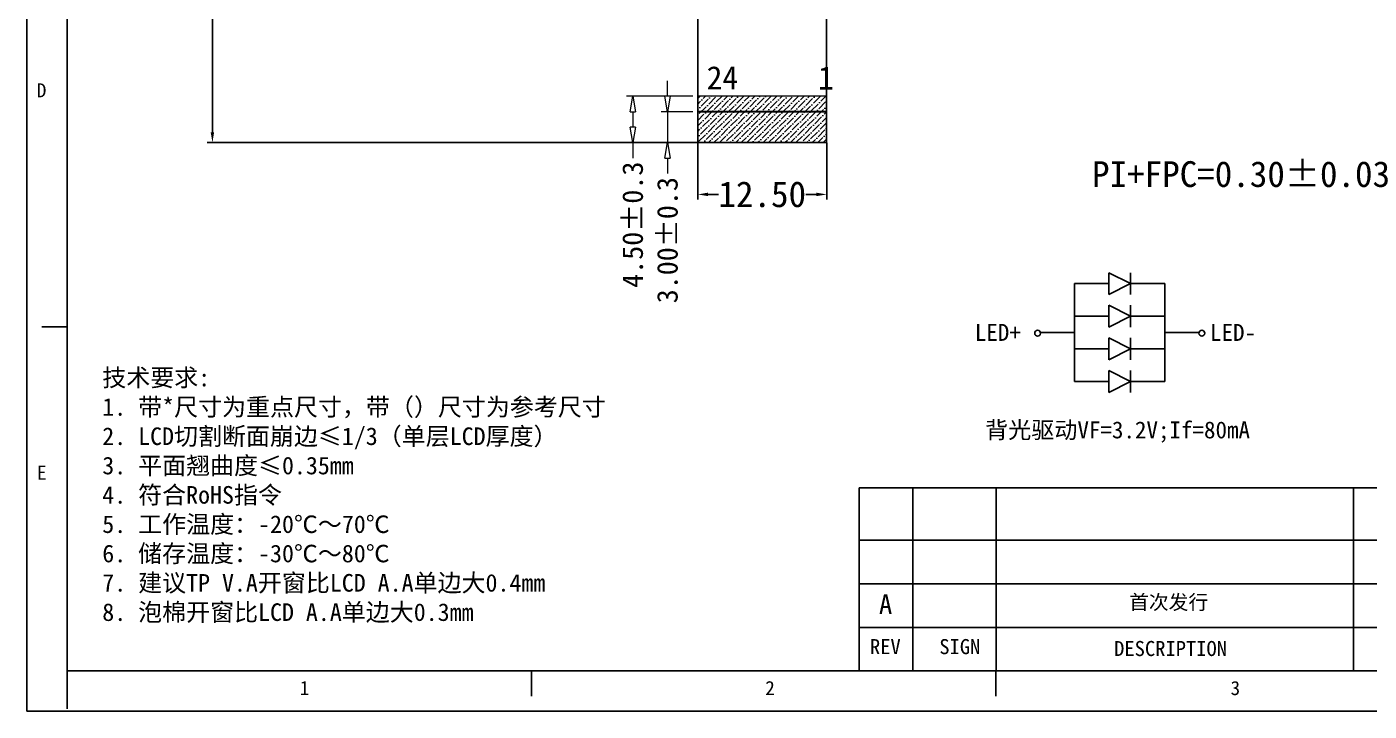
# Model space of a CAD drawing. Header units: millimetres. Extents: x 926 to 2373, y 379 to 806.
# Drawn here: x 1513.6 to 1643.8, y 404.3 to 470.6 of the extents above; entities that cross this region are included whole.
import ezdxf
from ezdxf.enums import TextEntityAlignment as Align

# ---------------------------------------------------------------- set-up
doc = ezdxf.new("R2010")
doc.units = ezdxf.units.MM
doc.layers.add('DIM', color=3, linetype='Continuous', lineweight=20)
doc.layers.add('反射片（RD）', color=23, linetype='Continuous')
doc.styles.add('C-E02$0$RT', font='ROMANT.SHX')
doc.styles.add('VIEW 2.5', font='', dxfattribs={"height": 2.5})
doc.styles.add('宋体', font='')
doc.styles.get('VIEW 2.5').set_extended_font_data('SimSun')
doc.styles.get('宋体').set_extended_font_data('SimSun')
doc.dimstyles.new('ISO-25$0', dxfattribs={"dimtxt": 2, "dimasz": 1.5, "dimexe": 0.6, "dimexo": 0.5, "dimgap": 0.2, "dimtad": 0, "dimzin": 1, "dimdsep": 46, "dimtxsty": '宋体', "dimblk": 'CLOSEDBLANK', "dimcen": 2.5, "dimclrd": 3, "dimclre": 3, "dimclrt": 7, "dimadec": 0, "dimazin": 0, "dimtfac": 1, "dimtmove": 0, "dimatfit": 3, "dimldrblk": 'CLOSEDBLANK', "dimfxl": 1, "dimlwd": 5, "dimlwe": 5, "dimarcsym": 0})
doc.dimstyles.new('VIEW 2.5', dxfattribs={"dimtxt": 1, "dimasz": 1, "dimexe": 0.5, "dimexo": 0.2, "dimgap": 0.09, "dimtad": 1, "dimdsep": 46, "dimtxsty": 'VIEW 2.5', "dimcen": 0.09, "dimclrd": 256, "dimclre": 256, "dimclrt": 256, "dimadec": 0, "dimazin": 0, "dimtp": 0.01, "dimtm": 0.01, "dimtfac": 0.6, "dimtmove": 0, "dimatfit": 0, "dimfxl": 1, "dimtolj": 1, "dimtzin": 0, "dimarcsym": 0})

# ---------------------------------------------------------------- blocks, each defined once
blk = doc.blocks.new('*D31')
at = {"layer": 'Defpoints', "color": 0, "transparency": 16777216}
for p in [(1651.8, 459.39), (1652.1, 459.39), (1652.1, 456.32)]:
    blk.add_point(p, dxfattribs=at)
at = {"layer": 'DIM', "color": 3, "lineweight": -2, "transparency": 16777216}
for p, q in [((1651.8, 459.19), (1651.8, 455.82)), ((1652.1, 459.19), (1652.1, 455.82)), ((1650.8, 456.32), (1646.45, 456.32)), ((1652.1, 456.32), (1651.8, 456.32)), ((1653.1, 456.32), (1654.1, 456.32))]:
    blk.add_line(p, q, dxfattribs=at)
at = {"layer": 'DIM', "color": 3, "transparency": 16777216}
for points in [[(1650.8, 456.49), (1650.8, 456.15), (1651.8, 456.32)], [(1653.1, 456.49), (1653.1, 456.15), (1652.1, 456.32)]]:
    blk.add_solid(points, dxfattribs=at)
at = {"layer": 'DIM', "color": 7, "transparency": 16777216, "insert": (1631.4, 456.32), "char_height": 2.5, "attachment_point": 5, "style": '宋体'}
blk.add_mtext('\\A1;PI+FPC=0.30%%P0.03 ', dxfattribs=at)
blk = doc.blocks.new('*D29')
at = {"layer": 'Defpoints', "color": 0, "transparency": 16777216}
for p in [(1575.3, 507.54), (1531.63, 459.39), (1579.05, 459.39)]:
    blk.add_point(p, dxfattribs=at)
at = {"layer": 'DIM', "color": 3, "lineweight": -2, "transparency": 16777216}
for p, q in [((1575.1, 507.54), (1531.13, 507.54)), ((1531.63, 506.54), (1531.63, 492.27)), ((1531.63, 460.39), (1531.63, 474.66)), ((1578.85, 459.39), (1531.13, 459.39))]:
    blk.add_line(p, q, dxfattribs=at)
at = {"layer": 'DIM', "color": 3, "transparency": 16777216}
for points in [[(1531.46, 506.54), (1531.79, 506.54), (1531.63, 507.54)], [(1531.46, 460.39), (1531.79, 460.39), (1531.63, 459.39)]]:
    blk.add_solid(points, dxfattribs=at)
at = {"layer": 'DIM', "color": 7, "transparency": 16777216, "insert": (1531.63, 483.46), "char_height": 2.5, "attachment_point": 5, "rotation": 90, "style": '宋体'}
blk.add_mtext('\\A1;48.15±0.5', dxfattribs=at)
blk = doc.blocks.new('*D57')
at = {"layer": 'Defpoints', "color": 0, "transparency": 16777216}
for p in [(1578.71, 459.59), (1591.21, 459.59), (1591.21, 454.37)]:
    blk.add_point(p, dxfattribs=at)
at = {"layer": 'DIM', "color": 3, "lineweight": -2, "transparency": 16777216}
for p, q in [((1578.71, 459.39), (1578.71, 453.87)), ((1591.21, 459.39), (1591.21, 453.87)), ((1579.71, 454.37), (1580.71, 454.37)), ((1590.21, 454.37), (1589.2, 454.37))]:
    blk.add_line(p, q, dxfattribs=at)
at = {"layer": 'DIM', "color": 3, "transparency": 16777216}
for points in [[(1579.71, 454.54), (1579.71, 454.2), (1578.71, 454.37)], [(1590.21, 454.54), (1590.21, 454.2), (1591.21, 454.37)]]:
    blk.add_solid(points, dxfattribs=at)
at = {"layer": 'DIM', "color": 7, "transparency": 16777216, "insert": (1584.96, 454.37), "char_height": 2.5, "attachment_point": 5, "style": '宋体'}
blk.add_mtext('\\A1;12.50', dxfattribs=at)
blk = doc.blocks.new('_ClosedBlank')
at = {"layer": 'DIM', "color": 0, "linetype": 'Continuous', "lineweight": -2}
for p, q in [((-1, 0.167), (0, 0)), ((-1, 0.167), (-1, -0.167)), ((0, 0), (-1, -0.167))]:
    blk.add_line(p, q, dxfattribs=at)
blk = doc.blocks.new('*D61')
at = {"color": 3, "lineweight": 5, "transparency": 16777216}
for p, q in [((1578.21, 463.89), (1571.8, 463.89)), ((1572.4, 462.39), (1572.4, 460.89)), ((1579.79, 459.39), (1571.8, 459.39)), ((1572.4, 459.39), (1572.4, 457.89))]:
    blk.add_line(p, q, dxfattribs=at)
at = {"layer": 'Defpoints', "color": 0, "transparency": 16777216}
for p in [(1578.71, 463.89), (1572.4, 459.39), (1580.29, 459.39)]:
    blk.add_point(p, dxfattribs=at)
at = {"color": 3, "lineweight": 5, "transparency": 16777216, "xscale": 1.5, "yscale": 1.5, "zscale": 1.5}
for p, rotation in [((1572.4, 463.89), 90), ((1572.4, 459.39), 270)]:
    blk.add_blockref('_ClosedBlank', p, dxfattribs=dict(at, rotation=rotation))
at = {"color": 7, "transparency": 16777216, "insert": (1572.4, 451.43), "char_height": 2, "attachment_point": 5, "rotation": 90, "style": '宋体'}
blk.add_mtext('4.50%%P0.3', dxfattribs=at)
blk = doc.blocks.new('*D62')
at = {"color": 3, "lineweight": 5}
for p, q in [((1575.77, 463.89), (1575.77, 465.39)), ((1578.21, 462.39), (1575.17, 462.39)), ((1575.77, 462.39), (1575.77, 459.39)), ((1579.79, 459.39), (1575.17, 459.39)), ((1575.77, 457.89), (1575.77, 456.39))]:
    blk.add_line(p, q, dxfattribs=at)
at = {"layer": 'Defpoints', "color": 0}
for p in [(1578.71, 462.39), (1575.77, 459.39), (1580.29, 459.39)]:
    blk.add_point(p, dxfattribs=at)
at = {"color": 3, "lineweight": 5, "xscale": 1.5, "yscale": 1.5, "zscale": 1.5}
for p, rotation in [((1575.77, 462.39), 270), ((1575.77, 459.39), 90)]:
    blk.add_blockref('_ClosedBlank', p, dxfattribs=dict(at, rotation=rotation))
at = {"color": 7, "insert": (1575.77, 449.93), "char_height": 2, "attachment_point": 5, "rotation": 90, "style": '宋体'}
blk.add_mtext('3.00%%P0.3', dxfattribs=at)

msp = doc.modelspace()

# ---------------------------------------------------------------- hatches: boundary and pattern name
at = {"lineweight": 9}
h = msp.add_hatch(dxfattribs=at)
h.set_pattern_fill('ANSI36', color=30, scale=3)
h.set_pattern_definition([(45, (734.6909, 814.47965), (0.19887378, 0.72920387), [0.9375, -0.1875, 0, -0.1875])])
h.paths.add_polyline_path([(1578.7051, 463.8893), (1578.7051, 462.3893), (1591.2051, 462.3893), (1591.2051, 463.8893)])
h.paths.add_polyline_path([(1578.7051, 462.3893), (1578.7051, 459.5893, 0.41421356), (1578.9051, 459.3893), (1591.0051, 459.3893, 0.41421356), (1591.2051, 459.5893), (1591.2051, 462.3893)])

# ---------------------------------------------------------------- linework, layer by layer
at = {"color": 7, "linetype": 'Continuous'}
for p, q in [((1513.6285, 597.4191), (1513.6285, 404.2615)), ((1513.6285, 404.2615), (1791.6584, 404.2615))]:
    msp.add_line(p, q, dxfattribs=at)
at = {"linetype": 'Continuous'}
for p, q in [((1517.5306, 589.8263), (1517.5306, 404.473)), ((1517.5306, 441.5436), (1515.0918, 441.5436)), ((1517.5306, 408.1636), (1787.7563, 408.1636)), ((1562.5715, 408.1636), (1562.5715, 405.7248)), ((1607.6124, 408.1636), (1607.6124, 405.7248))]:
    msp.add_line(p, q, dxfattribs=at)
at = {"color": 30}
for p, q in [((1578.7051, 459.5893), (1578.7051, 492.2621)), ((1591.2051, 492.2621), (1591.2051, 459.5893)), ((1591.0051, 459.3893), (1578.9051, 459.3893))]:
    msp.add_line(p, q, dxfattribs=at)
at = {"color": 30, "lineweight": 9}
msp.add_line((1591.2051, 463.8893), (1578.7051, 463.8893), dxfattribs=at)
at = {"color": 6}
for p, q in [((1620.6882, 445.7243), (1618.575, 446.7809)), ((1618.5751, 444.6672), (1618.5751, 446.7804)), ((1620.6883, 444.6672), (1620.6883, 446.7804)), ((1615.2591, 445.7218), (1615.2591, 436.2244)), ((1615.2591, 445.7218), (1618.5751, 445.7218)), ((1620.6882, 445.7243), (1618.5751, 444.6677)), ((1620.6882, 445.7243), (1624.0043, 445.7243)), ((1624.0043, 445.7243), (1624.0043, 436.2275)), ((1620.6882, 442.5585), (1618.575, 443.6151)), ((1618.5751, 441.5014), (1618.5751, 443.6146)), ((1620.6883, 441.5014), (1620.6883, 443.6146)), ((1618.5751, 442.558), (1615.2591, 442.558)), ((1620.6882, 442.5585), (1618.5751, 441.5019)), ((1620.6882, 442.5585), (1624.0043, 442.5585)), ((1615.259, 440.9759), (1611.943, 440.9759)), ((1620.6882, 439.3927), (1618.575, 440.4493)), ((1618.5751, 438.3356), (1618.5751, 440.4488)), ((1620.6883, 438.3356), (1620.6883, 440.4488)), ((1624.0043, 440.9759), (1627.3203, 440.9759)), ((1615.2591, 439.3902), (1618.5751, 439.3922)), ((1620.6882, 439.3927), (1618.5751, 438.3361)), ((1620.6882, 439.3927), (1624.0043, 439.3927)), ((1615.2591, 436.2244), (1618.5751, 436.2264)), ((1620.6882, 436.2269), (1618.575, 437.2835)), ((1618.5751, 435.1698), (1618.5751, 437.283)), ((1620.6882, 436.2269), (1618.5751, 435.1703)), ((1620.6882, 436.2275), (1624.0043, 436.2275)), ((1620.6883, 435.1698), (1620.6883, 437.283))]:
    msp.add_line(p, q, dxfattribs=at)
at = {"color": 4, "linetype": 'Continuous'}
for p, q in [((1517.5306, 408.1636), (1517.5306, 435.714)), ((1662.9842, 425.9145), (1594.37, 425.9145)), ((1594.37, 425.9145), (1594.37, 408.1636)), ((1599.5649, 425.9145), (1599.5649, 408.1636)), ((1607.6551, 425.9145), (1607.6551, 408.1636)), ((1642.3027, 408.1636), (1642.3027, 425.9145)), ((1662.9842, 420.8289), (1594.37, 420.8289)), ((1662.9842, 416.6072), (1594.37, 416.6072)), ((1662.9842, 412.3854), (1594.37, 412.3854)), ((1662.9842, 408.1636), (1579.2586, 408.1636))]:
    msp.add_line(p, q, dxfattribs=at)
at = {"color": 0, "lineweight": 9, "const_width": 0.2}
msp.add_lwpolyline([(1591.2036, 462.3893), (1578.7036, 462.3893)], dxfattribs=at)
at = {"color": 30}
for centre, start, end in [((1578.9051, 459.5893), 180, 270), ((1591.0051, 459.5893), 270, 360)]:
    msp.add_arc(centre, 0.2, start, end, dxfattribs=at)
at = {"color": 6, "extrusion": (0, 0, -1)}
msp.add_ellipse((1611.6691, 440.9097), major_axis=(-0.1992, 0.1992), ratio=1, start_param=5.49778714, end_param=11.78097245, dxfattribs=at)
at = {"color": 6}
msp.add_ellipse((1627.5942, 440.9097), major_axis=(0.1992, 0.1992), ratio=1, start_param=5.49778714, end_param=11.78097245, dxfattribs=at)

# ---------------------------------------------------------------- texts
at = {"color": 4, "linetype": 'Continuous', "style": '宋体'}
for s, p in [('D', (1514.5954, 463.7825)), ('E', (1514.6192, 426.7063)), ('1', (1540.0929, 405.8221)), ('2', (1585.2507, 405.8222)), ('3', (1630.3818, 405.8181))]:
    msp.add_text(s, height=1.3658, dxfattribs=at).set_placement(p)
at = {"color": 6, "style": '宋体'}
for s, p in [('LED+', (1605.5783, 440.1693)), ('LED-', (1628.3925, 440.1659))]:
    msp.add_text(s, height=1.63848, dxfattribs=at).set_placement(p)
at = {"color": 1, "linetype": 'Continuous', "style": '宋体'}
msp.add_text('A', height=1.8965, dxfattribs=at).set_placement((1596.9224, 413.6805), align=Align.CENTER)
at = {"color": 4, "linetype": 'Continuous', "style": '宋体'}
for s, height, p in [('REV', 1.46332, (1596.8973, 409.7877)), ('SIGN', 1.46332, (1604.1243, 409.7877)), ('DESCRIPTION', 1.463316, (1624.5638, 409.6033))]:
    msp.add_text(s, height=height, dxfattribs=at).set_placement(p, align=Align.CENTER)
at = {"color": 6, "linetype": 'Continuous', "char_height": 2.243969, "width": 1.830079, "attachment_point": 1, "style": '宋体'}
for s, insert in [('{\\fSimSun|b0|i0|c134|p2;24}', (1579.5683, 466.8083)), ('{\\fSimSun|b0|i0|c134|p2;1}', (1590.3721, 466.7858))]:
    msp.add_mtext(s, dxfattribs=dict(at, insert=insert))
at = {"color": 2, "insert": (1607.6551, 415.5277), "char_height": 1.404979, "width": 34.64763, "attachment_point": 1, "style": '宋体'}
msp.add_mtext('{\\fSimSun|b0|i0|c134|p2;\\W6.74389;  }{\\C1;首次发行}', dxfattribs=at)
at = {"layer": 'DIM', "lineweight": 0, "insert": (1520.9436, 437.4595), "char_height": 1.705496, "width": 73.476454, "attachment_point": 1, "style": '宋体'}
msp.add_mtext('{\\C0;技术要求:\\P1. 带*尺寸为重点尺寸，带（）尺寸为参考尺寸\\P2. LCD切割断面崩边≤1/3（单层LCD厚度）\\P3. 平面翘曲度≤0.35mm\\P4. 符合RoHS指令\\P5. 工作温度：-20℃～70℃ \\P6. 储存温度：-30℃～80℃\\P7. 建议TP V.A开窗比LCD A.A单边大0.4mm\\P8. 泡棉开窗比LCD A.A单边大0.3mm}', dxfattribs=at)
at = {"layer": '反射片（RD）', "color": 7, "insert": (1606.5782, 432.3551), "char_height": 1.640657, "width": 34.852474, "attachment_point": 1, "style": 'C-E02$0$RT'}
msp.add_mtext('{\\fSimSun|b0|i0|c134|p2;背光驱动VF=3.2V;If=80mA}', dxfattribs=at)

# ---------------------------------------------------------------- dimensions: what is measured, and where the dimension line sits
for base, p1, picture, middle in [((1575.7703, 459.3893), (1578.7051, 462.3893), '*D62', (1575.7703, 449.9267)), ((1572.399, 459.3893), (1578.7051, 463.8893), '*D61', (1572.399, 451.4282))]:
    dim = msp.add_linear_dim(base=base, p1=p1, p2=(1580.2875, 459.3893), angle=90, text='<>%%P0.3', dimstyle='ISO-25$0')
    dim.commit()
    dim.dimension.update_dxf_attribs({"geometry": picture, "text_midpoint": middle})
at = {"layer": 'DIM'}
dim = msp.add_linear_dim(base=(1531.6271, 459.3893), p1=(1575.3007, 507.5387), p2=(1579.0451, 459.3893), angle=90, text='<>±0.5', dimstyle='VIEW 2.5', override={"dimtxt": 2.5, "dimtad": 0, "dimzin": 0, "dimtxsty": '宋体', "dimclrd": 3, "dimclre": 3, "dimclrt": 7}, dxfattribs=at)
dim.commit()
dim.dimension.update_dxf_attribs({"geometry": '*D29', "text_midpoint": (1531.6271, 483.464)})
dim = msp.add_linear_dim(base=(1591.2051, 454.3702), p1=(1578.7051, 459.5893), p2=(1591.2051, 459.5893), dimstyle='VIEW 2.5', override={"dimtxt": 2.5, "dimtad": 0, "dimzin": 0, "dimtxsty": '宋体', "dimclrd": 3, "dimclre": 3, "dimclrt": 7}, dxfattribs=at)
dim.commit()
dim.dimension.update_dxf_attribs({"geometry": '*D57', "text_midpoint": (1584.9551, 454.3702)})
dim = msp.add_linear_dim(base=(1652.1021, 456.3205), p1=(1651.8021, 459.3893), p2=(1652.1021, 459.3893), text='PI+FPC=<>%%P0.03 ', dimstyle='VIEW 2.5', override={"dimtxt": 2.5, "dimtad": 0, "dimzin": 0, "dimtxsty": '宋体', "dimclrd": 3, "dimclre": 3, "dimclrt": 7}, dxfattribs=at)
dim.commit()
dim.dimension.update_dxf_attribs({"geometry": '*D31', "text_midpoint": (1631.4047, 456.3205), "dimtype": 160})

doc.saveas('drawing.dxf')
